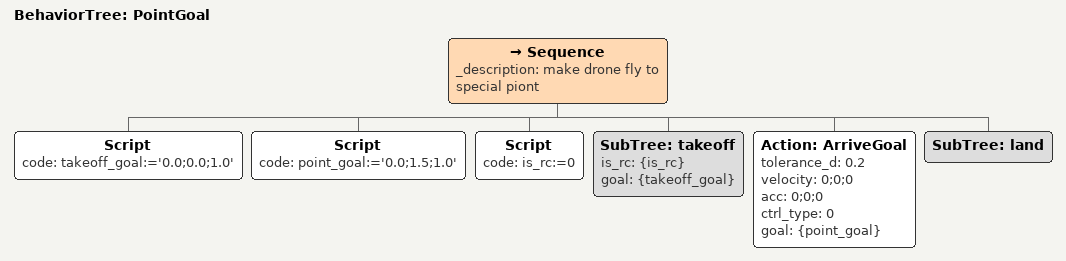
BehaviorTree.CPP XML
<?xml version="1.0" encoding="UTF-8"?>
<root BTCPP_format="4" main_tree_to_execute="PointGoal">
  <include path="takeoff.xml"/>
  <include path="land.xml" />
  <BehaviorTree ID="PointGoal">
    <Sequence _description="make drone fly to special piont">
    <Script code=" takeoff_goal:='0.0;0.0;1.0' "/>
    <Script code=" point_goal:='0.0;1.5;1.0' "/>
    <Script code=" is_rc:=0 " />
      <SubTree ID="takeoff"
               is_rc="{is_rc}"
               goal="{takeoff_goal}"/>
      <Action ID="ArriveGoal" tolerance_d="0.2"
                  velocity="0;0;0"
                  acc="0;0;0"
                  ctrl_type="0"
                  goal="{point_goal}"/>
      <SubTree ID="land" />
    </Sequence>
  </BehaviorTree>

</root>
